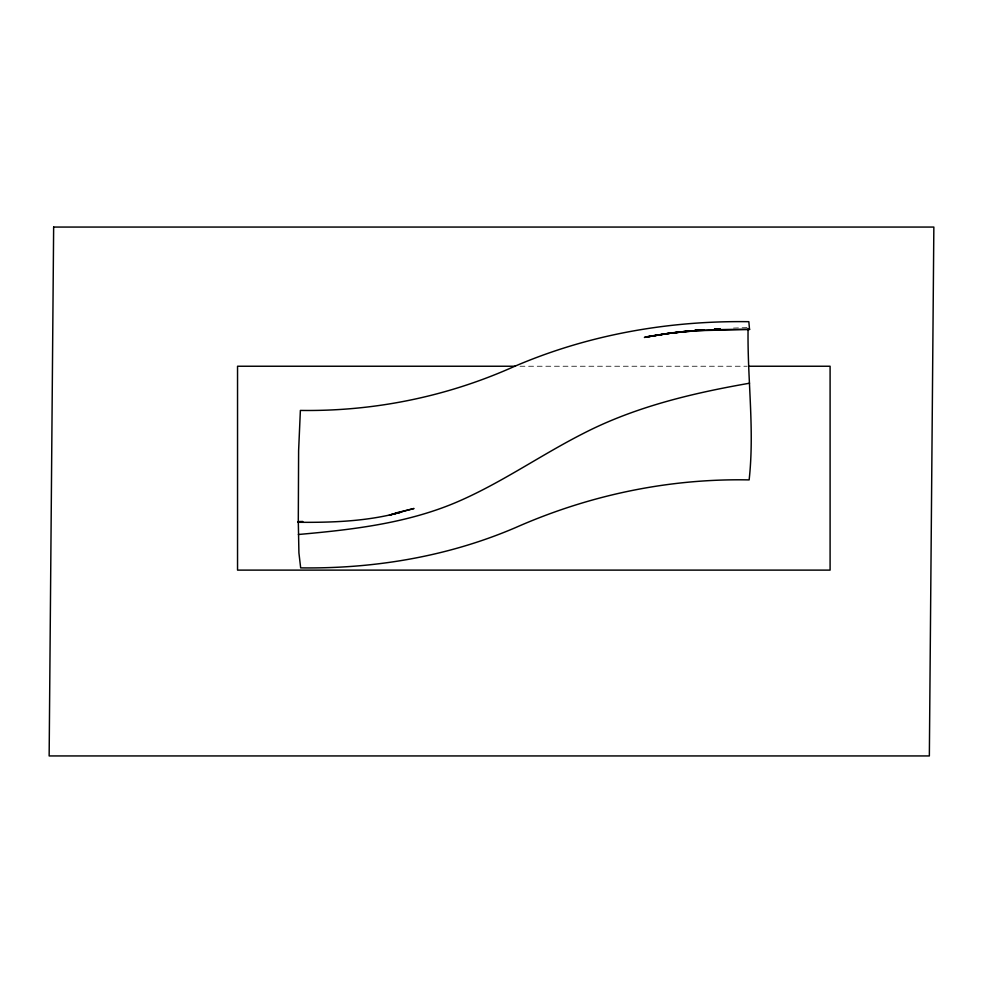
<?xml version="1.0" encoding="UTF-8"?>
<svg xmlns="http://www.w3.org/2000/svg" width="983" height="983" viewBox="0 0 983 983"><rect width="100%" height="100%" fill="white"/><g stroke="black" fill="none" stroke-linecap="round" stroke-linejoin="round"><path stroke-width="0.74" stroke-dasharray="4.92 3.69" d="M733.502 328.076L747.154 327.634M520.007 366.241L747.191 366.241"/><path stroke-width="1.47" d="M749.476 328.936L748.849 321.687C668.071 320.507 587.097 334.847 512.831 367.114C446.073 396.874 373.442 411.533 300.38 410.427L298.611 450.706L298.291 522.305L298.291 521.58L302.838 521.494M748.075 329.108C747.326 379.278 754.711 429.976 749.132 479.901C668.821 478.303 589.1 495.1 515.694 527.539C447.953 556.611 374.154 568.874 300.663 567.879L298.918 552.913L298.304 521.629M389.379 515.104L401.666 511.983C368.097 521.359 332.93 522.6 298.279 522.292M389.575 515.031L414.027 508.494L395.019 513.175M749.55 383.21C692.401 393.175 634.981 406.802 583.128 433.564C540.183 455.362 500.556 483.476 456.137 502.387A271.345 242.088 -29.9 0 1 448.862 505.36C400.953 524.111 349.272 529.972 298.377 534.494M671.61 333.004L645.684 337.009C679.99 330.706 714.96 329.035 749.796 329.403L697.156 330.681L670.603 333.077L644.393 337.415L669.534 333.114L691.246 330.73M690.41 330.829L668.526 333.446L691.074 330.779M702.181 329.809L694.797 330.313L703.84 329.772M695.583 330.251L702.906 329.821M714.641 329.121L719.028 328.85M714.383 329.133L720.416 328.777M515.399 366.241L237.542 366.241L237.542 570.115L830.094 570.115L830.094 366.241L748.727 366.241M53.647 227.061L49.15 755.939L929.353 755.939L933.85 227.061L53.647 227.061"/></g></svg>
